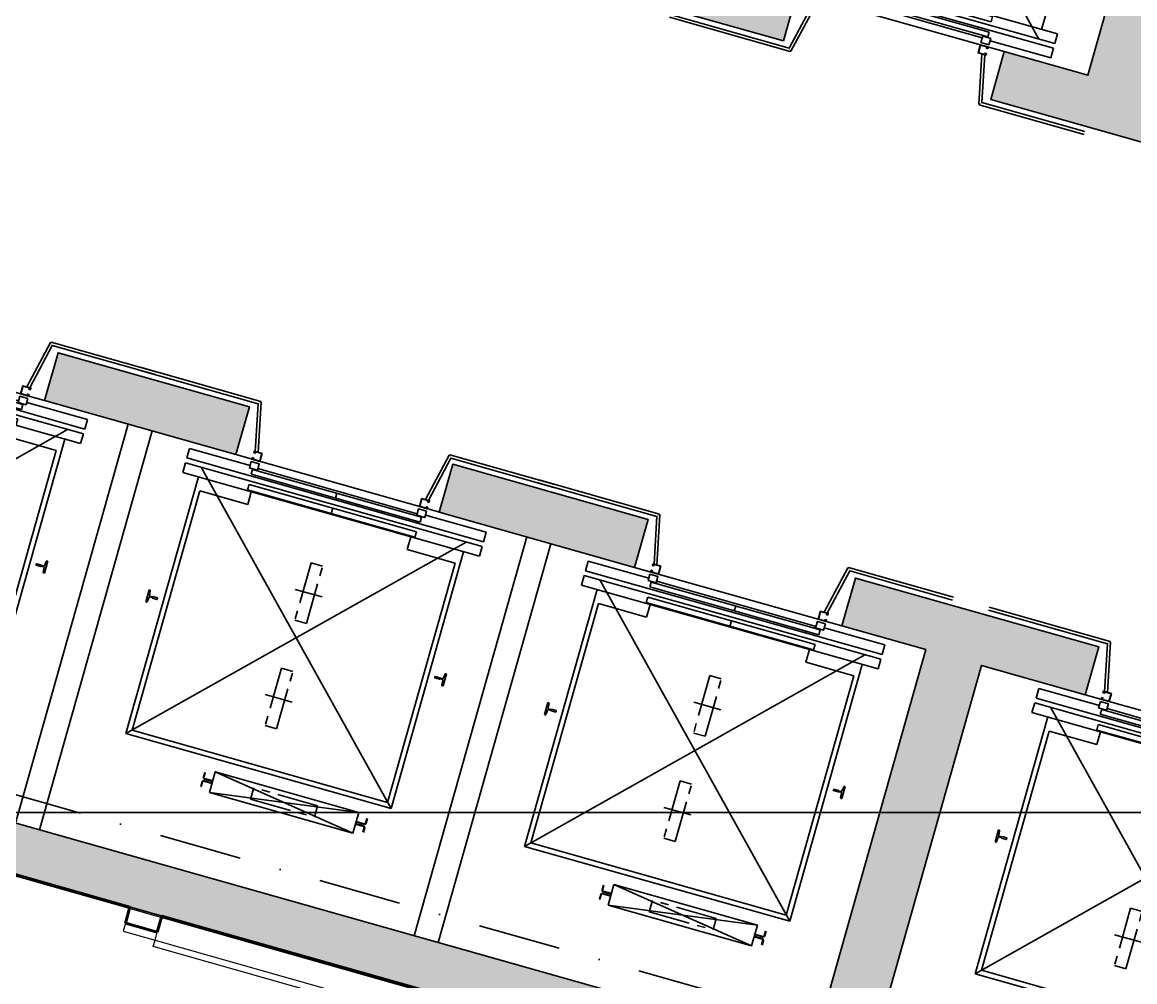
# Model space of a CAD drawing. Header units: millimetres. Extents: x -1534340 to 1713810, y -1348191 to 1114081.
# Drawn here: x 1281839 to 1288551, y -248904 to -243116 of the extents above; entities that cross this region are included whole.
import ezdxf

# ---------------------------------------------------------------- set-up
doc = ezdxf.new("R2010")
doc.units = ezdxf.units.MM
doc.header["$LTSCALE"] = 100
doc.header["$PDMODE"] = 32
doc.header["$PDSIZE"] = 2.5
for name, pattern in [('xref.asix of  podium$0$xref.asix of  podium$0$CENTERX2', [4, 2.5, -0.5, 0.5, -0.5]), ('xref.asix of  podium$0$xref.asix of  podium$0$DASHDOT', [1, 0.5, -0.25, 0, -0.25]), ('xref.asix of  podium$0$xref.asix of  podium$0$HIDDEN', [0.375, 0.25, -0.125]), ('xref.asix of  podium$0$xref.asix of  podium$0$PHANTOMX2', [5, 2.5, -0.5, 0.5, -0.5, 0.5, -0.5])]:
    doc.linetypes.add(name, pattern=pattern)
for name, color, linetype, lineweight in [('A-DOOR', 1, 'Continuous', 9), ('D-building block', 8, 'Continuous', 13), ('KT-Net cat', 1, 'Continuous', 40)]:
    doc.layers.add(name, color=color, linetype=linetype, lineweight=lineweight)
for name, color, linetype in [('ccu11-Dim', 8, 'Continuous'), ('ccu12-Manh', 8, 'Continuous'), ('xref.asix of  podium$0$xref.asix of  podium$0$KC-Betong', 6, 'Continuous'), ('xref.asix of  podium$0$xref.asix of  podium$0$KT-Hatch', 251, 'Continuous'), ('xref.asix of  podium$0$xref.asix of  podium$0$KT-Luoi truc South Tower', 8, 'xref.asix of  podium$0$xref.asix of  podium$0$DASHDOT'), ('xref.asix of  podium$0$xref.asix of  podium$0$KT-Net manh', 139, 'Continuous'), ('xref.asix of  podium$0$xref.asix of  podium$0$KT-Noi that', 36, 'Continuous'), ('xref.asix of  podium$0$xref.asix of  podium$0$KT-Thay', 7, 'Continuous')]:
    doc.layers.add(name, color=color, linetype=linetype)
doc.styles.add('xref.asix of  podium$0$xref.asix of  podium$0$DIM', font='vnsimli.shx', dxfattribs={"width": 0.7})
doc.dimstyles.new('xref.asix of  podium$0$xref.asix of  podium$0$CCU 1-100 A1', dxfattribs={"dimscale": 100, "dimtxt": 2.2, "dimasz": 1, "dimexe": 1, "dimexo": 0, "dimgap": 1, "dimtad": 1, "dimdec": 0, "dimdsep": 46, "dimtxsty": 'xref.asix of  podium$0$xref.asix of  podium$0$DIM', "dimblk1": 'xref.asix of  podium$0$xref.asix of  podium$0$_ARCHTICK', "dimblk2": 'xref.asix of  podium$0$xref.asix of  podium$0$_ARCHTICK', "dimsah": 1, "dimcen": 0, "dimdle": 1, "dimclrd": 256, "dimclre": 256, "dimclrt": 31, "dimadec": 0, "dimazin": 0, "dimtfac": 1, "dimtdec": 0, "dimtix": 1, "dimtmove": 2, "dimatfit": 3, "dimldrblk": 'xref.asix of  podium$0$xref.asix of  podium$0$_ARCHTICK', "dimfxl": 8, "dimtolj": 1, "dimarcsym": 0})

# ---------------------------------------------------------------- blocks, each defined once
blk = doc.blocks.new('Khung ten_A1', base_point=(-3406704.1, 253379.5))
at = {"layer": 'Defpoints', "color": 1}
blk.add_lwpolyline([(84100, 0), (84100, 59470.7), (0, 59470.7), (0, 0)], close=True, dxfattribs=at)
blk = doc.blocks.new('xref.asix of  podium$0$xref.asix of  podium$0$_Open90')
at = {"color": 0, "linetype": 'ByBlock', "lineweight": -2}
for p, q in [((0, 0), (-1, 0)), ((-0.5, 0.5), (0, 0)), ((0, 0), (-0.5, -0.5))]:
    blk.add_line(p, q, dxfattribs=at)
blk = doc.blocks.new('*D2865')
at = {"layer": 'Defpoints', "color": 5, "transparency": 16777216}
for p, q in [((-2230, 1494.3), (-2230, 1595.8)), ((-2180, 1545.8), (-1728.4, 1545.8)), ((-780, 1545.8), (-1371.8, 1545.8)), ((-730, 1457.2), (-730, 1595.8))]:
    blk.add_line(p, q, dxfattribs=at)
at = {"layer": 'Defpoints', "color": 0, "transparency": 16777216}
for p in [(-2230, 1545.8), (-2230, 1494.3, 0), (-730, 1457.2, 0)]:
    blk.add_point(p, dxfattribs=at)
at = {"layer": 'Defpoints', "color": 5, "transparency": 16777216, "xscale": 50, "yscale": 50, "zscale": 50, "rotation": 180}
blk.add_blockref('xref.asix of  podium$0$xref.asix of  podium$0$_Open90', (-2230, 1545.8), dxfattribs=at)
at = {"layer": 'Defpoints', "color": 5, "transparency": 16777216, "xscale": 50, "yscale": 50, "zscale": 50}
blk.add_blockref('xref.asix of  podium$0$xref.asix of  podium$0$_Open90', (-730, 1545.8), dxfattribs=at)
at = {"layer": 'Defpoints', "color": 5, "transparency": 16777216, "insert": (-1550.1, 1545.8), "char_height": 110, "attachment_point": 5, "style": 'xref.asix of  podium$0$xref.asix of  podium$0$DIM'}
blk.add_mtext('\\A1;1500', dxfattribs=at)
blk = doc.blocks.new('xref.asix of  podium$0$xref.asix of  podium$0$_ARCHTICK')
at = {"color": 0, "linetype": 'ByBlock', "const_width": 0.15}
blk.add_lwpolyline([(-0.5, -0.5), (0.5, 0.5)], dxfattribs=at)
blk = doc.blocks.new('*D2866')
at = {"layer": 'Defpoints', "color": 5, "transparency": 16777216}
for p, q in [((-879.1, 1950), (-1000.2, 1950)), ((-950.2, 1900), (-950.2, 1328.3)), ((-950.2, 400), (-950.2, 971.7)), ((-879.1, 350), (-1000.2, 350))]:
    blk.add_line(p, q, dxfattribs=at)
at = {"layer": 'Defpoints', "color": 0, "transparency": 16777216}
for p in [(-879.1, 1950, 0), (-950.2, 350), (-879.1, 350, 0)]:
    blk.add_point(p, dxfattribs=at)
at = {"layer": 'Defpoints', "color": 5, "transparency": 16777216, "xscale": 50, "yscale": 50, "zscale": 50}
for p, rotation in [((-950.2, 1950), 90), ((-950.2, 350), 270)]:
    blk.add_blockref('xref.asix of  podium$0$xref.asix of  podium$0$_Open90', p, dxfattribs=dict(at, rotation=rotation))
at = {"layer": 'Defpoints', "color": 5, "transparency": 16777216, "insert": (-950.2, 1150), "char_height": 110, "attachment_point": 5, "rotation": 90, "style": 'xref.asix of  podium$0$xref.asix of  podium$0$DIM'}
blk.add_mtext('\\A1;1600', dxfattribs=at)
blk = doc.blocks.new('1.2 clear door')
for points in [[(50, 200), (50, 1400), (90, 1400), (90, 200)], [(0, 0), (50, 0), (50, 200), (0, 200)], [(1250, 0), (1300, 0), (1300, 200), (1250, 200)]]:
    blk.add_lwpolyline(points, close=True)
at = {"color": 8}
blk.add_arc((-2.6, 150), 1253.7, 2.48385, 85.39432, dxfattribs=at)
blk = doc.blocks.new('xref.asix of  podium$0$xref.asix of  podium$0$TM 1000kg')
at = {"layer": 'xref.asix of  podium$0$xref.asix of  podium$0$KT-Net manh'}
for p, q in [((-2850, 2500), (-2850, 1742.2)), ((-2832, 2500), (-2832, 1754.4)), ((-2550, 1692.7), (-2832, 1754.4)), ((-2500, 1800), (-2500, 500)), ((-2850, 1742.2), (-2847, 1742.2)), ((-2847, 1742.2), (-2847, 1739.2)), ((-2550, 1674.2), (-2847, 1739.2)), ((-2550, 625.8), (-2847, 560.8)), ((-2550, 607.3), (-2832, 545.6)), ((-2850, 557.8), (-2847, 557.8)), ((-2850, -100), (-2850, 557.8)), ((-2847, 557.8), (-2847, 560.8)), ((-2832, -100), (-2832, 545.6))]:
    blk.add_line(p, q, dxfattribs=at)
at = {"layer": 'xref.asix of  podium$0$xref.asix of  podium$0$KT-Net manh', "const_width": 2}
for points in [[(-2847, 1742.2), (-2832, 1754.4)], [(-2847, 557.8), (-2832, 545.6)]]:
    blk.add_lwpolyline(points, dxfattribs=at)
at = {"layer": 'xref.asix of  podium$0$xref.asix of  podium$0$KT-Net manh', "ltscale": 2}
for points in [[(-2510, 1700), (-2500, 1700), (-2500, 1650), (-2550, 1650), (-2550, 1700), (-2540, 1700), (-2540, 1690), (-2541.6, 1690), (-2541.6, 1698.4), (-2548.4, 1698.4), (-2548.4, 1651.6), (-2501.6, 1651.6), (-2501.6, 1698.4), (-2508.4, 1698.4), (-2508.4, 1690), (-2510, 1690)], [(-2510, 600), (-2500, 600), (-2500, 650), (-2550, 650), (-2550, 600), (-2540, 600), (-2540, 610), (-2541.6, 610), (-2541.6, 601.6), (-2548.4, 601.6), (-2548.4, 648.4), (-2501.6, 648.4), (-2501.6, 601.6), (-2508.4, 601.6), (-2508.4, 610), (-2510, 610)]]:
    blk.add_lwpolyline(points, close=True, dxfattribs=at)
at = {"layer": 'xref.asix of  podium$0$xref.asix of  podium$0$KT-Noi that', "linetype": 'Continuous'}
for p, q in [((-1572.5, 2077, 0), (-1572.5, 2082, 0)), ((-1572.5, 2082, 0), (-1535, 2082, 0)), ((-1497.5, 2082, 0), (-1535, 2082, 0)), ((-1497.5, 2077, 0), (-1497.5, 2082, 0)), ((-1569.5, 2074, 0), (-1540.1, 2070.9, 0)), ((-1540, 2021, 0), (-1540, 2050, 0)), ((-1539, 2020, 0), (-1535, 2020, 0)), ((-1537.1, 2054.1, 0), (-1537.1, 2067.9, 0)), ((-1531, 2020, 0), (-1535, 2020, 0)), ((-1532.9, 2054.1, 0), (-1532.9, 2067.9, 0)), ((-1530, 2021, 0), (-1530, 2050, 0)), ((-1500.5, 2074, 0), (-1529.9, 2070.9, 0)), ((-603.5, 1460, 0), (-574.4, 1460, 0)), ((-603.5, 1456.8, 0), (-603.5, 1460, 0)), ((-603.5, 1456.8, 0), (-574.4, 1456.8, 0)), ((-568.2, 1406.2, 0), (-568.2, 1450.6, 0)), ((-565, 1406.2, 0), (-565, 1450.6, 0)), ((-555, 1406.2, 0), (-555, 1450.6, 0)), ((-551.8, 1406.2, 0), (-551.8, 1450.6, 0)), ((-516.5, 1460, 0), (-545.6, 1460, 0)), ((-516.5, 1456.8, 0), (-545.6, 1456.8, 0)), ((-516.5, 1456.8, 0), (-516.5, 1460, 0)), ((-558, 1403.2, 0), (-562, 1403.2, 0)), ((-558, 1400, 0), (-562, 1400, 0)), ((-568.2, 493.8, 0), (-568.2, 449.4, 0)), ((-565, 493.8, 0), (-565, 449.4, 0)), ((-558, 500, 0), (-562, 500, 0)), ((-558, 496.8, 0), (-562, 496.8, 0)), ((-555, 493.8, 0), (-555, 449.4, 0)), ((-551.8, 493.8, 0), (-551.8, 449.4, 0)), ((-603.5, 443.2, 0), (-574.4, 443.2, 0)), ((-603.5, 440, 0), (-574.4, 440, 0)), ((-516.5, 443.2, 0), (-545.6, 443.2, 0)), ((-516.5, 440, 0), (-545.6, 440, 0)), ((-1540, 279, 0), (-1540, 250, 0)), ((-1539, 280, 0), (-1535, 280, 0)), ((-1531, 280, 0), (-1535, 280, 0)), ((-1530, 279, 0), (-1530, 250, 0)), ((-1572.5, 223, 0), (-1572.5, 218, 0)), ((-1572.5, 218, 0), (-1535, 218, 0)), ((-1569.5, 226, 0), (-1540.1, 229.1, 0)), ((-1537.1, 245.9, 0), (-1537.1, 232.1, 0)), ((-1497.5, 218, 0), (-1535, 218, 0)), ((-1532.9, 245.9, 0), (-1532.9, 232.1, 0)), ((-1500.5, 226, 0), (-1529.9, 229.1, 0)), ((-1497.5, 223, 0), (-1497.5, 218, 0))]:
    blk.add_line(p, q, dxfattribs=at)
at = {"layer": 'xref.asix of  podium$0$xref.asix of  podium$0$KT-Noi that', "linetype": 'Continuous', "ltscale": 2}
for p, q in [((-2460, 2080, 0), (-2460, 1700, 0)), ((-2400, 2080, 0), (-2460, 2080, 0)), ((-2400, 220, 0), (-2400, 2080, 0)), ((-2370, 220, 0), (-2370, 2080, 0)), ((-2370, 2080, 0), (-2310, 2080, 0)), ((-2310, 220, 0), (-2310, 2080, 0)), ((-2310, 1981, 0), (-700, 1981, 0)), ((-2230, 1950, 0), (-730, 1950, 0)), ((-2230, 1950, 0), (-2230, 1650, 0)), ((-730, 1950, 0), (-730, 350, 0)), ((-700, 1981, 0), (-700, 319, 0)), ((-2441.3, 620, 0), (-2441.3, 1680, 0)), ((-2411, 1680, 0), (-2441.3, 1680, 0)), ((-2411, 620, 0), (-2411, 1680, 0)), ((-2455, 650, 0), (-2455, 1650, 0)), ((-2348, 625, 0), (-2348, 1675, 0)), ((-2348, 1675, 0), (-2314, 1675, 0)), ((-2314, 625, 0), (-2314, 1675, 0)), ((-2310, 1650, 0), (-2230, 1650, 0)), ((-2411, 1150, 0), (-2441.3, 1150, 0)), ((-2314, 1150, 0), (-2348, 1150, 0)), ((-2411, 620, 0), (-2441.3, 620, 0)), ((-2348, 625, 0), (-2314, 625, 0)), ((-2310, 650, 0), (-2230, 650, 0)), ((-2230, 350, 0), (-2230, 650, 0)), ((-2460, 220, 0), (-2460, 600, 0)), ((-2230, 350, 0), (-730, 350, 0)), ((-2310, 319, 0), (-700, 319, 0)), ((-2400, 220, 0), (-2460, 220, 0)), ((-2370, 220, 0), (-2310, 220, 0))]:
    blk.add_line(p, q, dxfattribs=at)
at = {"layer": 'xref.asix of  podium$0$xref.asix of  podium$0$KT-Noi that', "linetype": 'xref.asix of  podium$0$xref.asix of  podium$0$HIDDEN', "ltscale": 500}
for p, q in [((-2370, 1981, 0), (-700, 319, 0)), ((-2370, 319, 0), (-700, 1981, 0)), ((-495, 1400, 0), (-625, 500, 0)), ((-495, 500, 0), (-625, 1400, 0))]:
    blk.add_line(p, q, dxfattribs=at)
at = {"layer": 'xref.asix of  podium$0$xref.asix of  podium$0$KT-Noi that', "linetype": 'xref.asix of  podium$0$xref.asix of  podium$0$CENTERX2'}
for p, q in [((-1815, 1236, 0), (-1815, 1066.7, 0)), ((-1155, 1236, 0), (-1155, 1066.7, 0))]:
    blk.add_line(p, q, dxfattribs=at)
at = {"layer": 'xref.asix of  podium$0$xref.asix of  podium$0$KT-Noi that', "linetype": 'Continuous', "ltscale": 2, "elevation": 0}
for points in [[(-2485, 1700), (-2445, 1700), (-2445, 1650), (-2485, 1650)], [(-495, 1400), (-625, 1400), (-625, 500), (-495, 500)], [(-2485, 600), (-2445, 600), (-2445, 650), (-2485, 650)]]:
    blk.add_lwpolyline(points, close=True, dxfattribs=at)
at = {"layer": 'xref.asix of  podium$0$xref.asix of  podium$0$KT-Noi that', "linetype": 'xref.asix of  podium$0$xref.asix of  podium$0$PHANTOMX2', "elevation": 0}
for points in [[(-1635, 1186), (-1635, 1114), (-1995, 1114), (-1995, 1186)], [(-975, 1186), (-975, 1114), (-1335, 1114), (-1335, 1186)], [(-524, 1150), (-524, 750), (-596, 750), (-596, 1150)]]:
    blk.add_lwpolyline(points, close=True, dxfattribs=at)
at = {"layer": 'xref.asix of  podium$0$xref.asix of  podium$0$KT-Noi that', "linetype": 'Continuous'}
for centre, radius, start, end in [((-1569.5, 2077, 0), 3, 180, 270), ((-1540.1, 2067.9, 0), 3, 0, 90), ((-1542.3, 2054.7, 0), 5.25, 295.66972, 353.31728), ((-1539, 2021, 0), 1, 180, 270), ((-1529.9, 2067.9, 0), 3, 90, 180), ((-1527.7, 2054.7, 0), 5.25, 186.68272, 244.33028), ((-1531, 2021, 0), 1, 270, 0), ((-1500.5, 2077, 0), 3, 270, 0), ((-574.4, 1450.6, 0), 9.4, 0, 90), ((-574.4, 1450.6, 0), 6.2, 0, 90), ((-545.6, 1450.6, 0), 9.4, 90, 180), ((-545.6, 1450.6, 0), 6.2, 90, 180), ((-562, 1406.2, 0), 6.2, 180, 270), ((-562, 1406.2, 0), 3, 180, 270), ((-558, 1406.2, 0), 3, 270, 0), ((-558, 1406.2, 0), 6.2, 270, 0), ((-562, 493.8, 0), 6.2, 90, 180), ((-562, 493.8, 0), 3, 90, 180), ((-558, 493.8, 0), 6.2, 0, 90), ((-558, 493.8, 0), 3, 0, 90), ((-574.4, 449.4, 0), 6.2, 270, 0), ((-574.4, 449.4, 0), 9.4, 270, 0), ((-545.6, 449.4, 0), 9.4, 180, 270), ((-545.6, 449.4, 0), 6.2, 180, 270), ((-1539, 279, 0), 1, 90, 180), ((-1531, 279, 0), 1, 0, 90), ((-1569.5, 223, 0), 3, 90, 180), ((-1540.1, 232.1, 0), 3, 270, 0), ((-1542.3, 245.3, 0), 5.25, 6.68272, 64.33028), ((-1527.7, 245.3, 0), 5.25, 115.66972, 173.31728), ((-1529.9, 232.1, 0), 3, 180, 270), ((-1500.5, 223, 0), 3, 0, 90)]:
    blk.add_arc(centre, radius, start, end, dxfattribs=at)
at = {"layer": 'Defpoints', "color": 5}
for base, p1, p2, angle, picture, middle in [((-950.2, 350), (-879.1, 1950, 0), (-879.1, 350, 0), 90, '*D2866', (-950.2, 1150)), ((-2230, 1545.8), (-730, 1457.2, 0), (-2230, 1494.3, 0), 180, '*D2865', (-1550.1, 1545.8))]:
    dim = blk.add_linear_dim(base=base, p1=p1, p2=p2, angle=angle, dimstyle='xref.asix of  podium$0$xref.asix of  podium$0$CCU 1-100 A1', override={"dimscale": 50, "dimblk1": 'xref.asix of  podium$0$xref.asix of  podium$0$_Open90', "dimblk2": 'xref.asix of  podium$0$xref.asix of  podium$0$_Open90', "dimclrd": 5, "dimclre": 5, "dimclrt": 5, "dimlwd": 65535, "dimlwe": 65535}, dxfattribs=at)
    dim.commit()
    dim.dimension.update_dxf_attribs({"geometry": picture, "text_midpoint": middle, "dimtype": 128})
blk = doc.blocks.new('312')
at = {"layer": 'xref.asix of  podium$0$xref.asix of  podium$0$KT-Hatch'}
h = blk.add_hatch(dxfattribs=at)
h.set_pattern_fill('BTCT', color=256, scale=40)
h.set_pattern_definition([(50, (1566004.72, -342122.32), (286.90407, -25.10085), [30, -330]), (355, (1566004.72, -342122.32), (-55.5005, 300.87685), [24, -264]), (100.4514, (1566028.63, -342124.4), (231.40375, 275.7758), [25.4961, -280.45684]), (46.1842, (1566004.72, -342042.32), (426.8964, -66.2076), [45, -495]), (96.6356, (1566040.3, -342047.84), (373.8651, 389.6471), [38.2441, -420.6852]), (351.1842, (1566004.7, -342042.3), (373.8648, 389.6474), [36, -396]), (21, (1566044.72, -342062.32), (238.7628, -161.04756), [30, -330]), (326, (1566044.72, -342062.32), (97.3261, 290.06), [24, -264]), (71.4514, (1566064.62, -342075.74), (336.08905, 129.0122), [25.4961, -280.45684]), (37.5, (1566004.72, -342122.32), (4.86394, 133.15754), [0, -260.8, 0, -268, 0, -265]), (7.5, (1566004.72, -342122.32), (105.22781, 157.76468), [0, -152.8, 0, -254.8, 0, -101]), (327.5, (1565915.52, -342122.32), (213.52897, -9.02195), [0, -100, 0, -312, 0, -414]), (317.5, (1565875.52, -342122.32), (233.27447, 40.042), [0, -130, 0, -207.2, 0, -294]), (45, (1566004.72, -342122.32), (-106.06602, 106.06602), []), (45, (1566075.43, -342122.32), (-106.06602, 106.06602), [])])
h.paths.add_polyline_path([(1518206.8, -243848), (1519077, -240768.6), (1518162.8, -240510.2), (1518081.2, -240798.9), (1518706.7, -240975.7), (1517999.7, -243477.7), (1515449.6, -242757.1), (1516156.6, -240255.1), (1516830.2, -240445.4), (1516911.8, -240156.7), (1515997.6, -239898.4), (1515970.4, -239994.6), (1508464.3, -237873.6), (1507621.3, -240856.8), (1508463.4, -241094.8), (1508545, -240806.1), (1508039.7, -240663.3), (1508719.5, -238257.5), (1515792.6, -240256.2), (1515112.8, -242661.9), (1514607.6, -242519.2), (1514526, -242807.9)])
h.paths.add_polyline_path([(1516972.7, -246928.5), (1516292.9, -249334.3), (1513790.8, -248627.3), (1514470.7, -246221.5), (1515096.2, -246398.2), (1515177.7, -246109.5), (1513710.2, -245694.8), (1513628.6, -245983.5), (1514133.8, -246126.3), (1513454, -248532.1), (1506381, -246533.5), (1507060.8, -244127.7), (1507566, -244270.4), (1507647.6, -243981.7), (1506805.6, -243743.8), (1505962.6, -246727), (1516548.1, -249718.1), (1517391.1, -246734.9), (1516428.8, -246463), (1516347.2, -246751.7)])
h.paths.add_polyline_path([(1512201.8, -241839.4), (1512120.2, -242128.1), (1513275, -242454.4), (1513356.6, -242165.7)], flags=17)
h.paths.add_polyline_path([(1510869.2, -241774.6), (1510950.8, -241485.9), (1509796, -241159.6), (1509714.4, -241448.3)], flags=17)
h.paths.add_polyline_path([(1509971.8, -244950.2), (1510053.4, -244661.5), (1508898.6, -244335.2), (1508817, -244623.9)], flags=17)
h.paths.add_polyline_path([(1512377.6, -245630), (1512459.2, -245341.3), (1511280.3, -245008.2), (1511198.8, -245296.9)], flags=17)
at = {"layer": 'D-building block'}
for p, q in [((1506993.4, -247023.6, 0), (1515280.7, -249373.4, 0)), ((1506993.4, -247023.7), (1515280.7, -249373.5))]:
    blk.add_line(p, q, dxfattribs=at)
at = {"layer": 'KT-Net cat', "extrusion": (1.21707e-08, -3.44475e-09, 1)}
for p, q in [((1509332.4, -247678.9, 0), (1506157.4, -246782.1, 0)), ((1509305.1, -247775.7, 0), (1509332.4, -247679.2, 0)), ((1509497.5, -247830.1, 0), (1509524.8, -247733.6, 0)), ((1516355.6, -249663.7, 0), (1509524.8, -247733.6, 0)), ((1509497.5, -247830.1, 0), (1509307.5, -247776.3, 0))]:
    blk.add_line(p, q, dxfattribs=at)
at = {"layer": 'KT-Net cat', "extrusion": (1.21707e-08, -3.44475e-09, 1), "elevation": 0}
blk.add_lwpolyline([(1509497.5, -247830.1), (1509305.1, -247775.7)], dxfattribs=at)
at = {"layer": 'xref.asix of  podium$0$xref.asix of  podium$0$KC-Betong', "ltscale": 10, "elevation": 0}
for points in [[(1515792.6, -240256.2), (1515112.8, -242661.9), (1514607.6, -242519.2), (1514526, -242807.9), (1518206.8, -243848), (1519077, -240768.6), (1518162.8, -240510.2), (1518081.2, -240798.9), (1518706.7, -240975.7), (1517999.7, -243477.7), (1515449.6, -242757.1), (1516156.6, -240255.1), (1516830.2, -240445.4), (1516911.8, -240156.7), (1515997.6, -239898.4), (1515970.4, -239994.6), (1508464.3, -237873.6), (1507621.3, -240856.8), (1508463.4, -241094.8), (1508545, -240806.1), (1508039.7, -240663.3), (1508719.5, -238257.5)], [(1513275, -242454.4), (1513356.6, -242165.7), (1512201.8, -241839.4), (1512120.2, -242128.1)], [(1508817, -244623.9), (1509971.8, -244950.2), (1510053.4, -244661.5), (1508898.6, -244335.2)], [(1512377.6, -245630), (1512459.2, -245341.3), (1511280.3, -245008.2), (1511198.8, -245296.9)]]:
    blk.add_lwpolyline(points, close=True, dxfattribs=at)
for points in [[(1513454, -248532.1), (1506381, -246533.5), (1507060.8, -244127.7), (1507566, -244270.4), (1507647.6, -243981.7), (1506805.6, -243743.8), (1505962.6, -246727), (1516548.1, -249718.1), (1517391.1, -246734.9), (1516428.8, -246463), (1516347.2, -246751.7), (1516972.7, -246928.5), (1516292.9, -249334.3), (1513790.8, -248627.3)], [(1513790.8, -248627.3), (1514470.7, -246221.5), (1515096.2, -246398.2), (1515177.7, -246109.5), (1513710.2, -245694.8), (1513628.6, -245983.5), (1514133.8, -246126.3), (1513454, -248532.1)]]:
    blk.add_lwpolyline(points, dxfattribs=at)
at = {"layer": 'xref.asix of  podium$0$xref.asix of  podium$0$KT-Luoi truc South Tower', "ltscale": 10}
blk.add_line((1537907.4, -255270.4), (1504490.9, -245827.9), dxfattribs=at)
at = {"layer": 'xref.asix of  podium$0$xref.asix of  podium$0$KT-Thay', "elevation": 0}
for points in [[(1509322.3, -244766.7), (1508642.4, -247172.5)], [(1509466.6, -244807.5), (1508786.8, -247213.3)], [(1511728, -245446.5), (1511048.2, -247852.3)], [(1511872.4, -245487.3), (1511192.6, -247893.1)]]:
    blk.add_lwpolyline(points, dxfattribs=at)
at = {"layer": 'A-DOOR', "extrusion": (-1.21707e-08, 3.44475e-09, -1), "xscale": -1, "zscale": -1, "rotation": 105.8712519542845}
blk.add_blockref('1.2 clear door', (-1509305.1, -247775.7, 0), dxfattribs=at)
at = {"layer": 'xref.asix of  podium$0$xref.asix of  podium$0$KT-Noi that', "rotation": 74.22122041095888}
blk.add_blockref('xref.asix of  podium$0$xref.asix of  podium$0$TM 1000kg', (1515768.5, -240249.4, 0), dxfattribs=at)
at = {"layer": 'xref.asix of  podium$0$xref.asix of  podium$0$KT-Noi that', "xscale": -1, "rotation": 74.221207447554}
for p in [(1508618.4, -247165.7, 0), (1511024.2, -247845.5, 0), (1513430, -248525.3, 0), (1516148.5, -249293.5, 0)]:
    blk.add_blockref('xref.asix of  podium$0$xref.asix of  podium$0$TM 1000kg', p, dxfattribs=at)

msp = doc.modelspace()

# ---------------------------------------------------------------- block references
at = {"layer": 'ccu11-Dim', "xscale": 2.000000000621877, "yscale": 2.000000000621877, "zscale": 2.000000000621877}
msp.add_blockref('Khung ten_A1', (-5608380.1, 139934.6), dxfattribs=at)

# ---------------------------------------------------------------- next in the draw order: block references
at = {"layer": 'ccu12-Manh'}
msp.add_blockref('312', (-226844, -774.2), dxfattribs=at)

doc.saveas('drawing.dxf')
